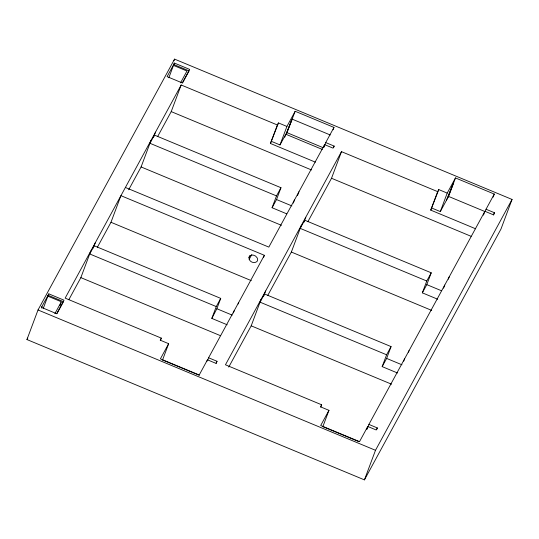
<?xml version="1.0" encoding="UTF-8"?>
<svg xmlns="http://www.w3.org/2000/svg" width="539" height="539" viewBox="0 0 539 539"><rect width="100%" height="100%" fill="white"/><g stroke="black" fill="none" stroke-linecap="round" stroke-linejoin="round"><path stroke-width="0.81" d="M26.95 339.557L38.013 309.972L174.569 59.122L512.05 199.443L500.987 229.028L364.431 479.878L26.95 339.557L27.752 338.081M41.375 308.052L41.927 306.576M43.228 308.517L48.402 294.692M54.877 313.664L61.345 301.779L47.85 296.167L48.847 293.87L64.033 300.183L56.669 313.711L41.483 307.392L48.847 293.87M59.903 305.64L61.055 302.554M68.824 299.718L80.857 277.625L90.808 250.999M93.308 248.048L95.275 242.799M97.343 247.327L110.98 222.284L120.931 195.664L264.359 255.297L263.483 257.649M173.982 60.678L174.569 59.122M168.855 77.744L174.023 63.919M180.498 82.898L186.972 71.013L173.47 65.401L174.468 63.097L189.654 69.416L182.297 82.939L167.103 76.626L174.468 63.097M128.673 189.782L141.097 166.949L151.055 140.329M153.554 137.378L155.515 132.129M157.59 136.657L171.22 111.613L181.178 84.994L277.363 124.981L278.474 122.932L286.91 126.443L295.17 111.277L333.978 127.413L333.095 129.778M160.467 340.439L161.329 338.128L65.152 298.134L181.178 84.994M162.603 359.863L168.653 343.687L160.218 340.176L161.329 338.128M315.369 162.151L270.45 143.475L277.363 124.981M270.45 143.475L278.474 122.932M227.175 324.788L211.834 318.408L216.26 306.576L220.721 298.377L94.163 245.757L89.703 253.957L216.26 306.576M211.834 318.408L216.853 308.732L220.721 298.377M271.562 141.42L279.997 144.93L286.91 126.443M284.713 137.196L292.219 119.159L330.252 134.979M291.329 120.803L286.256 134.366L295.17 111.277M206.888 361.359L207.461 359.823L215.903 363.326L217.015 361.278L208.58 357.775L207.717 360.086M286.654 213.801L272.08 207.737L276.507 195.906L280.967 187.707L154.41 135.087L149.95 143.286L276.507 195.906M233.367 312.97L234.243 310.632M272.08 207.737L276.541 199.545L280.967 187.707M238.117 304.003L238.703 302.433M216.152 363.589L217.015 361.278M293.324 203.075L294.483 199.962M297.494 195.657L298.95 191.763M228.738 367.099L251.201 325.832L261.152 299.206M263.652 296.255L265.619 291.006M323.454 147.713L324.606 144.627L333.041 148.137L334.16 146.089L325.724 142.579L323.993 147.201M267.694 295.527L291.363 252.05L301.321 225.423M303.821 222.479L305.781 217.224M333.587 147.625L334.16 146.089M307.857 221.745L331.525 178.268L341.483 151.648L437.661 191.635L438.78 189.587L447.215 193.097L455.475 177.931L494.283 194.067L493.131 197.146M320.772 407.093L321.635 404.782L225.45 364.788L341.483 151.648M322.908 426.517L328.958 410.341L320.523 406.83L321.635 404.782M475.674 228.805L430.749 210.129L437.661 191.635M430.749 210.129L438.78 189.587M397.519 372.995L382.178 366.621L386.604 354.783L391.065 346.59L264.514 293.964L260.047 302.163L386.604 354.783M431.867 208.074L440.302 211.584L447.215 193.097M382.178 366.621L386.645 358.422L391.065 346.59M447.666 198.062L453.427 183.395M440.302 211.584L448.563 196.418L455.475 177.931M366.614 429.556L367.766 426.477L376.202 429.981L377.32 427.932L368.885 424.422L367.153 429.051M437.681 299.219L422.34 292.839L426.767 281.008L431.234 272.808L304.676 220.188L300.21 228.381L426.767 281.008M422.34 292.839L426.807 284.639L431.234 272.808M376.748 429.475L377.32 427.932M403.711 361.177L404.587 358.846M408.468 352.203L409.047 350.646M364.431 479.878L375.494 450.294L512.05 199.443M443.584 288.176L444.749 285.064M448.34 279.202L449.209 276.864M483.47 215.135L484.911 211.281L493.347 214.791L494.465 212.743L486.03 209.233L485.161 211.544M493.603 215.054L494.465 212.743M446.305 200.562L452.538 185.039M56.891 313.765L63.481 301.665L48.294 295.345M182.512 82.999L189.101 70.892L173.915 64.579M168.653 343.687L160.4 358.853L199.208 374.989L207.461 359.823M279.997 144.93L285.818 134.238L322.302 149.411M248.944 257.433A4.575 3.935 28.6 0 1 253.404 255.163L255.587 256.065L257.123 257.81A4.575 3.935 28.6 0 1 257.379 260.943A4.689 4.036 28.6 0 1 253.054 262.453A4.689 4.036 28.6 0 1 249.207 259.306L248.944 257.433L250.056 255.385M249.207 259.306L251.807 254.523M208.58 357.775L264.359 255.297M324.606 144.627L268.826 247.098L125.392 187.464M325.724 142.579L333.978 127.413M328.958 410.341L320.698 425.507L359.513 441.643L367.766 426.477M368.885 424.422L484.911 211.281M486.03 209.233L494.283 194.067M448.563 196.418L485.039 211.591M287.152 132.722L322.854 147.571M171.22 111.613L311.549 169.967M331.525 178.268L471.079 236.298M276.541 199.545L291.882 205.918M426.807 284.639L441.38 290.703M141.097 166.949L281.425 225.302M291.363 252.05L431.692 310.397M110.98 222.284L251.309 280.637M386.645 358.422L401.979 364.802M216.853 308.732L232.188 315.113M251.201 325.832L391.53 384.179M80.857 277.625L220.411 335.649M162.165 359.836L199.342 375.292M323.245 426.814L358.873 441.63M38.013 309.972L375.494 450.294"/></g></svg>
